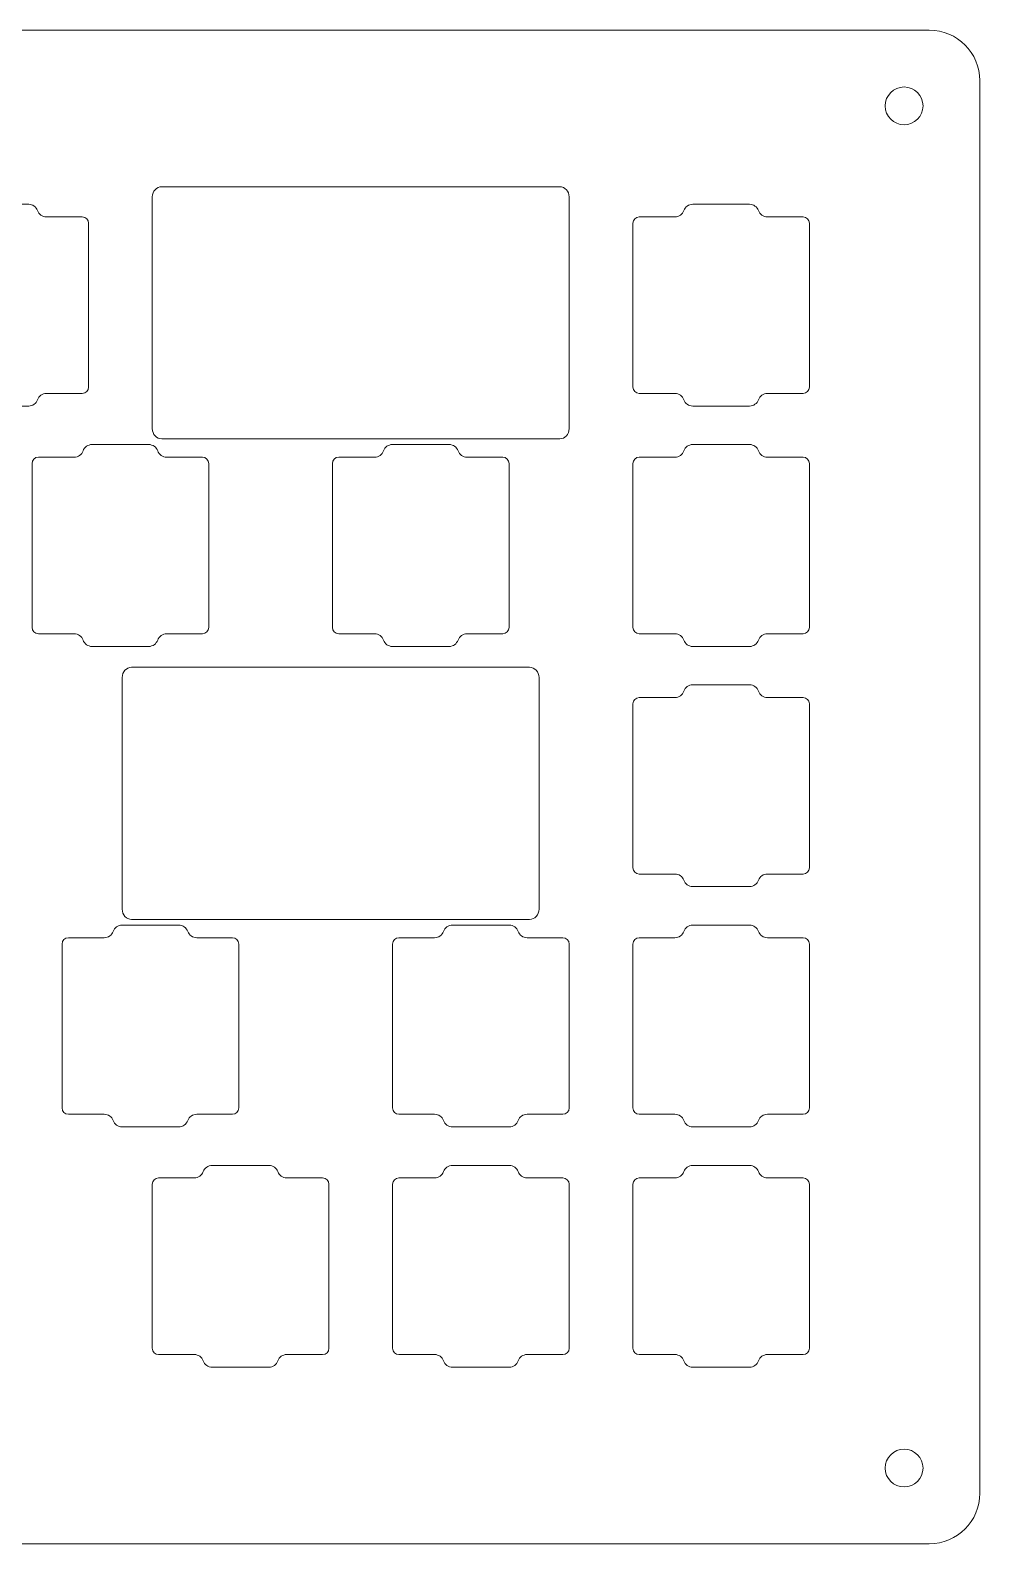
# Model space of a CAD drawing. Header units: inches. Extents: x -12 to 72, y -8.2 to 38.2.
# Drawn here: x 64.44 to 71.97, y 26.19 to 38.19 of the extents above; entities that cross this region are included whole.
import ezdxf

# ---------------------------------------------------------------- set-up
doc = ezdxf.new("R2010")
doc.units = ezdxf.units.IN
doc.header["$MEASUREMENT"] = 0
doc.layers.add('Layer 1', color=7, linetype='Continuous')

# ---------------------------------------------------------------- blocks, each defined once
blk = doc.blocks.new('block 145')
at = {"layer": 'Layer 1', "lineweight": 0}
blk.add_open_spline([(71.567, 38.189), (71.788, 38.189), (71.967, 38.009), (71.967, 37.789), (71.967, 37.789), (71.967, 26.589), (71.967, 26.589), (71.967, 26.368), (71.788, 26.189), (71.567, 26.189), (71.567, 26.189), (31.119, 26.189), (31.119, 26.189), (30.898, 26.189), (30.719, 26.368), (30.719, 26.589), (30.719, 26.589), (30.719, 37.789), (30.719, 37.789), (30.719, 38.009), (30.898, 38.189), (31.119, 38.189), (31.119, 38.189), (50.543, 38.189), (50.543, 38.189), (50.598, 38.189), (50.643, 38.144), (50.643, 38.089), (50.643, 38.089), (50.643, 37.189), (50.643, 37.189), (50.643, 37.133), (50.688, 37.089), (50.743, 37.089), (50.743, 37.089), (51.943, 37.089), (51.943, 37.089), (51.998, 37.089), (52.043, 37.133), (52.043, 37.189), (52.043, 37.189), (52.043, 38.089), (52.043, 38.089), (52.043, 38.144), (52.088, 38.189), (52.143, 38.189), (52.143, 38.189), (71.567, 38.189), (71.567, 38.189)], degree=3, knots=[0, 0, 0, 0, 1, 1, 1, 2, 2, 2, 3, 3, 3, 4, 4, 4, 5, 5, 5, 6, 6, 6, 7, 7, 7, 8, 8, 8, 9, 9, 9, 10, 10, 10, 11, 11, 11, 12, 12, 12, 13, 13, 13, 14, 14, 14, 15, 15, 15, 16, 16, 16, 16], dxfattribs=at)
blk = doc.blocks.new('block 155')
at = {"layer": 'Layer 1', "lineweight": 0}
blk.add_open_spline([(71.517, 26.789), (71.517, 26.872), (71.449, 26.939), (71.367, 26.939), (71.284, 26.939), (71.217, 26.872), (71.217, 26.789), (71.217, 26.706), (71.284, 26.639), (71.367, 26.639), (71.449, 26.639), (71.517, 26.706), (71.517, 26.789), (71.517, 26.789), (71.517, 26.789), (71.517, 26.789)], degree=3, knots=[0, 0, 0, 0, 1, 1, 1, 2, 2, 2, 3, 3, 3, 4, 4, 4, 5, 5, 5, 5], dxfattribs=at)
blk = doc.blocks.new('block 156')
at = {"layer": 'Layer 1', "lineweight": 0}
blk.add_open_spline([(71.517, 37.589), (71.517, 37.671), (71.449, 37.739), (71.367, 37.739), (71.284, 37.739), (71.217, 37.671), (71.217, 37.589), (71.217, 37.506), (71.284, 37.439), (71.367, 37.439), (71.449, 37.439), (71.517, 37.506), (71.517, 37.589), (71.517, 37.589), (71.517, 37.589), (71.517, 37.589)], degree=3, knots=[0, 0, 0, 0, 1, 1, 1, 2, 2, 2, 3, 3, 3, 4, 4, 4, 5, 5, 5, 5], dxfattribs=at)
blk = doc.blocks.new('block 185')
at = {"layer": 'Layer 1', "lineweight": 0}
blk.add_open_spline([(65.243, 31.139), (65.202, 31.139), (65.168, 31.175), (65.168, 31.22), (65.168, 31.22), (65.168, 33.057), (65.168, 33.057), (65.168, 33.102), (65.202, 33.138), (65.243, 33.138), (65.243, 33.138), (68.398, 33.138), (68.398, 33.138), (68.44, 33.138), (68.473, 33.102), (68.473, 33.057), (68.473, 33.057), (68.473, 31.22), (68.473, 31.22), (68.473, 31.175), (68.44, 31.139), (68.398, 31.139), (68.398, 31.139), (65.243, 31.139), (65.243, 31.139)], degree=3, knots=[0, 0, 0, 0, 1, 1, 1, 2, 2, 2, 3, 3, 3, 4, 4, 4, 5, 5, 5, 6, 6, 6, 7, 7, 7, 8, 8, 8, 8], dxfattribs=at)
blk = doc.blocks.new('block 186')
at = {"layer": 'Layer 1', "lineweight": 0}
blk.add_open_spline([(65.482, 34.949), (65.44, 34.949), (65.407, 34.985), (65.407, 35.03), (65.407, 35.03), (65.407, 36.867), (65.407, 36.867), (65.407, 36.912), (65.44, 36.948), (65.482, 36.948), (65.482, 36.948), (68.637, 36.948), (68.637, 36.948), (68.678, 36.948), (68.712, 36.912), (68.712, 36.867), (68.712, 36.867), (68.712, 35.03), (68.712, 35.03), (68.712, 34.985), (68.678, 34.949), (68.637, 34.949), (68.637, 34.949), (65.482, 34.949), (65.482, 34.949)], degree=3, knots=[0, 0, 0, 0, 1, 1, 1, 2, 2, 2, 3, 3, 3, 4, 4, 4, 5, 5, 5, 6, 6, 6, 7, 7, 7, 8, 8, 8, 8], dxfattribs=at)
blk = doc.blocks.new('block 140')
at = {"layer": 'Layer 1', "lineweight": 0}
for points in [[(64.427, 35.209), (64.458, 35.209), (64.487, 35.229), (64.497, 35.259), (64.508, 35.288), (64.536, 35.309), (64.568, 35.309), (64.568, 35.309), (64.852, 35.309), (64.852, 35.309), (64.879, 35.309), (64.902, 35.331), (64.902, 35.359), (64.902, 35.359), (64.902, 36.659), (64.902, 36.659), (64.902, 36.686), (64.879, 36.709), (64.852, 36.709), (64.852, 36.709), (64.568, 36.709), (64.568, 36.709), (64.536, 36.709), (64.508, 36.729), (64.497, 36.759), (64.487, 36.788), (64.458, 36.809), (64.427, 36.809), (64.427, 36.809), (63.977, 36.809), (63.977, 36.809), (63.945, 36.809), (63.916, 36.788), (63.906, 36.759), (63.895, 36.729), (63.867, 36.709), (63.835, 36.709), (63.835, 36.709), (63.552, 36.709), (63.552, 36.709), (63.524, 36.709), (63.502, 36.686), (63.502, 36.659), (63.502, 36.659), (63.502, 35.359), (63.502, 35.359), (63.502, 35.331), (63.524, 35.309), (63.552, 35.309), (63.552, 35.309), (63.835, 35.309), (63.835, 35.309), (63.867, 35.309), (63.895, 35.288), (63.906, 35.259), (63.916, 35.229), (63.945, 35.209), (63.977, 35.209), (63.977, 35.209), (64.427, 35.209), (64.427, 35.209)], [(70.142, 35.209), (70.173, 35.209), (70.202, 35.229), (70.212, 35.259), (70.223, 35.288), (70.251, 35.309), (70.283, 35.309), (70.283, 35.309), (70.567, 35.309), (70.567, 35.309), (70.594, 35.309), (70.617, 35.331), (70.617, 35.359), (70.617, 35.359), (70.617, 36.659), (70.617, 36.659), (70.617, 36.686), (70.594, 36.709), (70.567, 36.709), (70.567, 36.709), (70.283, 36.709), (70.283, 36.709), (70.251, 36.709), (70.223, 36.729), (70.212, 36.759), (70.202, 36.788), (70.173, 36.809), (70.142, 36.809), (70.142, 36.809), (69.692, 36.809), (69.692, 36.809), (69.66, 36.809), (69.631, 36.788), (69.621, 36.759), (69.61, 36.729), (69.582, 36.709), (69.55, 36.709), (69.55, 36.709), (69.267, 36.709), (69.267, 36.709), (69.239, 36.709), (69.217, 36.686), (69.217, 36.659), (69.217, 36.659), (69.217, 35.359), (69.217, 35.359), (69.217, 35.331), (69.239, 35.309), (69.267, 35.309), (69.267, 35.309), (69.55, 35.309), (69.55, 35.309), (69.582, 35.309), (69.61, 35.288), (69.621, 35.259), (69.631, 35.229), (69.66, 35.209), (69.692, 35.209), (69.692, 35.209), (70.142, 35.209), (70.142, 35.209)], [(65.379, 33.303), (65.411, 33.303), (65.439, 33.324), (65.45, 33.354), (65.46, 33.383), (65.489, 33.404), (65.52, 33.404), (65.52, 33.404), (65.804, 33.404), (65.804, 33.404), (65.832, 33.404), (65.854, 33.426), (65.854, 33.453), (65.854, 33.453), (65.854, 34.754), (65.854, 34.754), (65.854, 34.781), (65.832, 34.804), (65.804, 34.804), (65.804, 34.804), (65.52, 34.804), (65.52, 34.804), (65.489, 34.804), (65.46, 34.824), (65.45, 34.854), (65.439, 34.883), (65.411, 34.904), (65.379, 34.904), (65.379, 34.904), (64.929, 34.904), (64.929, 34.904), (64.897, 34.904), (64.869, 34.883), (64.858, 34.854), (64.848, 34.824), (64.819, 34.804), (64.788, 34.804), (64.788, 34.804), (64.504, 34.804), (64.504, 34.804), (64.476, 34.804), (64.454, 34.781), (64.454, 34.754), (64.454, 34.754), (64.454, 33.453), (64.454, 33.453), (64.454, 33.426), (64.476, 33.404), (64.504, 33.404), (64.504, 33.404), (64.788, 33.404), (64.788, 33.404), (64.819, 33.404), (64.848, 33.383), (64.858, 33.354), (64.869, 33.324), (64.897, 33.303), (64.929, 33.303), (64.929, 33.303), (65.379, 33.303), (65.379, 33.303)], [(67.76, 33.303), (67.792, 33.303), (67.82, 33.324), (67.831, 33.354), (67.842, 33.383), (67.87, 33.404), (67.902, 33.404), (67.902, 33.404), (68.185, 33.404), (68.185, 33.404), (68.213, 33.404), (68.235, 33.426), (68.235, 33.453), (68.235, 33.453), (68.235, 34.754), (68.235, 34.754), (68.235, 34.781), (68.213, 34.804), (68.185, 34.804), (68.185, 34.804), (67.902, 34.804), (67.902, 34.804), (67.87, 34.804), (67.842, 34.824), (67.831, 34.854), (67.82, 34.883), (67.792, 34.904), (67.76, 34.904), (67.76, 34.904), (67.31, 34.904), (67.31, 34.904), (67.279, 34.904), (67.25, 34.883), (67.24, 34.854), (67.229, 34.824), (67.201, 34.804), (67.169, 34.804), (67.169, 34.804), (66.885, 34.804), (66.885, 34.804), (66.858, 34.804), (66.835, 34.781), (66.835, 34.754), (66.835, 34.754), (66.835, 33.453), (66.835, 33.453), (66.835, 33.426), (66.858, 33.404), (66.885, 33.404), (66.885, 33.404), (67.169, 33.404), (67.169, 33.404), (67.201, 33.404), (67.229, 33.383), (67.24, 33.354), (67.25, 33.324), (67.279, 33.303), (67.31, 33.303), (67.31, 33.303), (67.76, 33.303), (67.76, 33.303)], [(70.142, 33.303), (70.173, 33.303), (70.202, 33.324), (70.212, 33.354), (70.223, 33.383), (70.251, 33.404), (70.283, 33.404), (70.283, 33.404), (70.567, 33.404), (70.567, 33.404), (70.594, 33.404), (70.617, 33.426), (70.617, 33.453), (70.617, 33.453), (70.617, 34.754), (70.617, 34.754), (70.617, 34.781), (70.594, 34.804), (70.567, 34.804), (70.567, 34.804), (70.283, 34.804), (70.283, 34.804), (70.251, 34.804), (70.223, 34.824), (70.212, 34.854), (70.202, 34.883), (70.173, 34.904), (70.142, 34.904), (70.142, 34.904), (69.692, 34.904), (69.692, 34.904), (69.66, 34.904), (69.631, 34.883), (69.621, 34.854), (69.61, 34.824), (69.582, 34.804), (69.55, 34.804), (69.55, 34.804), (69.267, 34.804), (69.267, 34.804), (69.239, 34.804), (69.217, 34.781), (69.217, 34.754), (69.217, 34.754), (69.217, 33.453), (69.217, 33.453), (69.217, 33.426), (69.239, 33.404), (69.267, 33.404), (69.267, 33.404), (69.55, 33.404), (69.55, 33.404), (69.582, 33.404), (69.61, 33.383), (69.621, 33.354), (69.631, 33.324), (69.66, 33.303), (69.692, 33.303), (69.692, 33.303), (70.142, 33.303), (70.142, 33.303)], [(70.142, 31.399), (70.173, 31.399), (70.202, 31.419), (70.212, 31.449), (70.223, 31.479), (70.251, 31.499), (70.283, 31.499), (70.283, 31.499), (70.567, 31.499), (70.567, 31.499), (70.594, 31.499), (70.617, 31.521), (70.617, 31.549), (70.617, 31.549), (70.617, 32.849), (70.617, 32.849), (70.617, 32.876), (70.594, 32.898), (70.567, 32.898), (70.567, 32.898), (70.283, 32.898), (70.283, 32.898), (70.251, 32.898), (70.223, 32.919), (70.212, 32.949), (70.202, 32.978), (70.173, 32.999), (70.142, 32.999), (70.142, 32.999), (69.692, 32.999), (69.692, 32.999), (69.66, 32.999), (69.631, 32.978), (69.621, 32.949), (69.61, 32.919), (69.582, 32.898), (69.55, 32.898), (69.55, 32.898), (69.267, 32.898), (69.267, 32.898), (69.239, 32.898), (69.217, 32.876), (69.217, 32.849), (69.217, 32.849), (69.217, 31.549), (69.217, 31.549), (69.217, 31.521), (69.239, 31.499), (69.267, 31.499), (69.267, 31.499), (69.55, 31.499), (69.55, 31.499), (69.582, 31.499), (69.61, 31.479), (69.621, 31.449), (69.631, 31.419), (69.66, 31.399), (69.692, 31.399), (69.692, 31.399), (70.142, 31.399), (70.142, 31.399)], [(68.237, 29.494), (68.268, 29.494), (68.297, 29.514), (68.307, 29.544), (68.318, 29.574), (68.346, 29.594), (68.378, 29.594), (68.378, 29.594), (68.662, 29.594), (68.662, 29.594), (68.689, 29.594), (68.712, 29.616), (68.712, 29.644), (68.712, 29.644), (68.712, 30.944), (68.712, 30.944), (68.712, 30.971), (68.689, 30.994), (68.662, 30.994), (68.662, 30.994), (68.378, 30.994), (68.378, 30.994), (68.346, 30.994), (68.318, 31.014), (68.307, 31.044), (68.297, 31.074), (68.268, 31.094), (68.237, 31.094), (68.237, 31.094), (67.787, 31.094), (67.787, 31.094), (67.755, 31.094), (67.726, 31.074), (67.716, 31.044), (67.705, 31.014), (67.677, 30.994), (67.645, 30.994), (67.645, 30.994), (67.362, 30.994), (67.362, 30.994), (67.334, 30.994), (67.312, 30.971), (67.312, 30.944), (67.312, 30.944), (67.312, 29.644), (67.312, 29.644), (67.312, 29.616), (67.334, 29.594), (67.362, 29.594), (67.362, 29.594), (67.645, 29.594), (67.645, 29.594), (67.677, 29.594), (67.705, 29.574), (67.716, 29.544), (67.726, 29.514), (67.755, 29.494), (67.787, 29.494), (67.787, 29.494), (68.237, 29.494), (68.237, 29.494)], [(70.142, 29.494), (70.173, 29.494), (70.202, 29.514), (70.212, 29.544), (70.223, 29.574), (70.251, 29.594), (70.283, 29.594), (70.283, 29.594), (70.567, 29.594), (70.567, 29.594), (70.594, 29.594), (70.617, 29.616), (70.617, 29.644), (70.617, 29.644), (70.617, 30.944), (70.617, 30.944), (70.617, 30.971), (70.594, 30.994), (70.567, 30.994), (70.567, 30.994), (70.283, 30.994), (70.283, 30.994), (70.251, 30.994), (70.223, 31.014), (70.212, 31.044), (70.202, 31.074), (70.173, 31.094), (70.142, 31.094), (70.142, 31.094), (69.692, 31.094), (69.692, 31.094), (69.66, 31.094), (69.631, 31.074), (69.621, 31.044), (69.61, 31.014), (69.582, 30.994), (69.55, 30.994), (69.55, 30.994), (69.267, 30.994), (69.267, 30.994), (69.239, 30.994), (69.217, 30.971), (69.217, 30.944), (69.217, 30.944), (69.217, 29.644), (69.217, 29.644), (69.217, 29.616), (69.239, 29.594), (69.267, 29.594), (69.267, 29.594), (69.55, 29.594), (69.55, 29.594), (69.582, 29.594), (69.61, 29.574), (69.621, 29.544), (69.631, 29.514), (69.66, 29.494), (69.692, 29.494), (69.692, 29.494), (70.142, 29.494), (70.142, 29.494)], [(66.332, 27.589), (66.363, 27.589), (66.392, 27.609), (66.402, 27.639), (66.413, 27.669), (66.441, 27.689), (66.473, 27.689), (66.473, 27.689), (66.757, 27.689), (66.757, 27.689), (66.784, 27.689), (66.807, 27.711), (66.807, 27.739), (66.807, 27.739), (66.807, 29.039), (66.807, 29.039), (66.807, 29.066), (66.784, 29.089), (66.757, 29.089), (66.757, 29.089), (66.473, 29.089), (66.473, 29.089), (66.441, 29.089), (66.413, 29.109), (66.402, 29.139), (66.392, 29.169), (66.363, 29.189), (66.332, 29.189), (66.332, 29.189), (65.882, 29.189), (65.882, 29.189), (65.85, 29.189), (65.821, 29.169), (65.811, 29.139), (65.8, 29.109), (65.772, 29.089), (65.74, 29.089), (65.74, 29.089), (65.457, 29.089), (65.457, 29.089), (65.429, 29.089), (65.407, 29.066), (65.407, 29.039), (65.407, 29.039), (65.407, 27.739), (65.407, 27.739), (65.407, 27.711), (65.429, 27.689), (65.457, 27.689), (65.457, 27.689), (65.74, 27.689), (65.74, 27.689), (65.772, 27.689), (65.8, 27.669), (65.811, 27.639), (65.821, 27.609), (65.85, 27.589), (65.882, 27.589), (65.882, 27.589), (66.332, 27.589), (66.332, 27.589)], [(68.237, 27.589), (68.268, 27.589), (68.297, 27.609), (68.307, 27.639), (68.318, 27.669), (68.346, 27.689), (68.378, 27.689), (68.378, 27.689), (68.662, 27.689), (68.662, 27.689), (68.689, 27.689), (68.712, 27.711), (68.712, 27.739), (68.712, 27.739), (68.712, 29.039), (68.712, 29.039), (68.712, 29.066), (68.689, 29.089), (68.662, 29.089), (68.662, 29.089), (68.378, 29.089), (68.378, 29.089), (68.346, 29.089), (68.318, 29.109), (68.307, 29.139), (68.297, 29.169), (68.268, 29.189), (68.237, 29.189), (68.237, 29.189), (67.787, 29.189), (67.787, 29.189), (67.755, 29.189), (67.726, 29.169), (67.716, 29.139), (67.705, 29.109), (67.677, 29.089), (67.645, 29.089), (67.645, 29.089), (67.362, 29.089), (67.362, 29.089), (67.334, 29.089), (67.312, 29.066), (67.312, 29.039), (67.312, 29.039), (67.312, 27.739), (67.312, 27.739), (67.312, 27.711), (67.334, 27.689), (67.362, 27.689), (67.362, 27.689), (67.645, 27.689), (67.645, 27.689), (67.677, 27.689), (67.705, 27.669), (67.716, 27.639), (67.726, 27.609), (67.755, 27.589), (67.787, 27.589), (67.787, 27.589), (68.237, 27.589), (68.237, 27.589)], [(70.142, 27.589), (70.173, 27.589), (70.202, 27.609), (70.212, 27.639), (70.223, 27.669), (70.251, 27.689), (70.283, 27.689), (70.283, 27.689), (70.567, 27.689), (70.567, 27.689), (70.594, 27.689), (70.617, 27.711), (70.617, 27.739), (70.617, 27.739), (70.617, 29.039), (70.617, 29.039), (70.617, 29.066), (70.594, 29.089), (70.567, 29.089), (70.567, 29.089), (70.283, 29.089), (70.283, 29.089), (70.251, 29.089), (70.223, 29.109), (70.212, 29.139), (70.202, 29.169), (70.173, 29.189), (70.142, 29.189), (70.142, 29.189), (69.692, 29.189), (69.692, 29.189), (69.66, 29.189), (69.631, 29.169), (69.621, 29.139), (69.61, 29.109), (69.582, 29.089), (69.55, 29.089), (69.55, 29.089), (69.267, 29.089), (69.267, 29.089), (69.239, 29.089), (69.217, 29.066), (69.217, 29.039), (69.217, 29.039), (69.217, 27.739), (69.217, 27.739), (69.217, 27.711), (69.239, 27.689), (69.267, 27.689), (69.267, 27.689), (69.55, 27.689), (69.55, 27.689), (69.582, 27.689), (69.61, 27.669), (69.621, 27.639), (69.631, 27.609), (69.66, 27.589), (69.692, 27.589), (69.692, 27.589), (70.142, 27.589), (70.142, 27.589)]]:
    blk.add_open_spline(points, degree=3, knots=[0, 0, 0, 0, 1, 1, 1, 2, 2, 2, 3, 3, 3, 4, 4, 4, 5, 5, 5, 6, 6, 6, 7, 7, 7, 8, 8, 8, 9, 9, 9, 10, 10, 10, 11, 11, 11, 12, 12, 12, 13, 13, 13, 14, 14, 14, 15, 15, 15, 16, 16, 16, 17, 17, 17, 18, 18, 18, 19, 19, 19, 20, 20, 20, 20], dxfattribs=at)
at = {"layer": 'Layer 1'}
for name in ['block 145', 'block 156', 'block 186', 'block 185', 'block 155']:
    blk.add_blockref(name, (0, 0), dxfattribs=at)

msp = doc.modelspace()

# ---------------------------------------------------------------- linework, layer by layer
at = {"layer": 'Layer 1', "lineweight": 0}
msp.add_open_spline([(65.617, 29.494), (65.649, 29.494), (65.677, 29.514), (65.688, 29.544), (65.699, 29.574), (65.727, 29.594), (65.759, 29.594), (65.759, 29.594), (66.042, 29.594), (66.042, 29.594), (66.07, 29.594), (66.092, 29.616), (66.092, 29.644), (66.092, 29.644), (66.092, 30.944), (66.092, 30.944), (66.092, 30.971), (66.07, 30.994), (66.042, 30.994), (66.042, 30.994), (65.759, 30.994), (65.759, 30.994), (65.727, 30.994), (65.699, 31.014), (65.688, 31.044), (65.677, 31.074), (65.649, 31.094), (65.617, 31.094), (65.617, 31.094), (65.167, 31.094), (65.167, 31.094), (65.135, 31.094), (65.107, 31.074), (65.096, 31.044), (65.086, 31.014), (65.058, 30.994), (65.026, 30.994), (65.026, 30.994), (64.742, 30.994), (64.742, 30.994), (64.715, 30.994), (64.692, 30.971), (64.692, 30.944), (64.692, 30.944), (64.692, 29.644), (64.692, 29.644), (64.692, 29.616), (64.715, 29.594), (64.742, 29.594), (64.742, 29.594), (65.026, 29.594), (65.026, 29.594), (65.058, 29.594), (65.086, 29.574), (65.096, 29.544), (65.107, 29.514), (65.135, 29.494), (65.167, 29.494), (65.167, 29.494), (65.617, 29.494), (65.617, 29.494)], degree=3, knots=[0, 0, 0, 0, 1, 1, 1, 2, 2, 2, 3, 3, 3, 4, 4, 4, 5, 5, 5, 6, 6, 6, 7, 7, 7, 8, 8, 8, 9, 9, 9, 10, 10, 10, 11, 11, 11, 12, 12, 12, 13, 13, 13, 14, 14, 14, 15, 15, 15, 16, 16, 16, 17, 17, 17, 18, 18, 18, 19, 19, 19, 20, 20, 20, 20], dxfattribs=at)

# ---------------------------------------------------------------- block references
at = {"layer": 'Layer 1'}
msp.add_blockref('block 140', (0, 0), dxfattribs=at)

doc.saveas('drawing.dxf')
